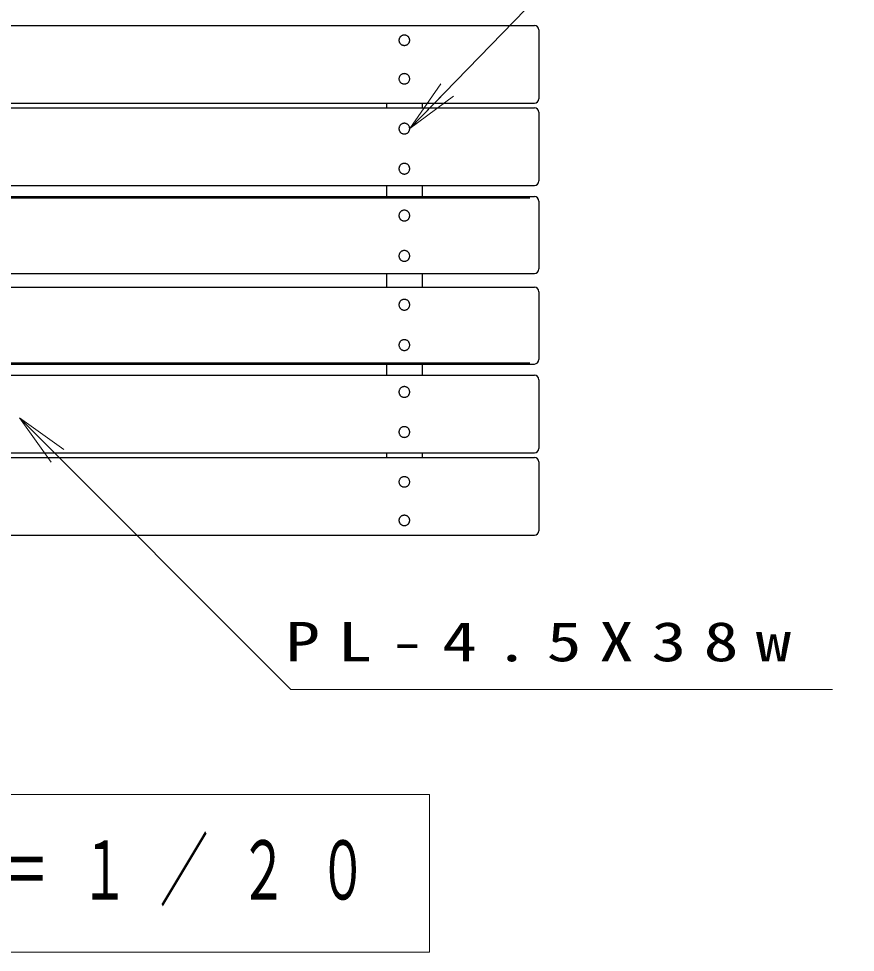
# Model space of a CAD drawing. Units: millimetres on the paper, scale 1:20. Extents: x -365 to 0, y -26 to 257.
# Drawn here: x -258.5 to -211.8, y 168.1 to 220.1 of the extents above; entities that cross this region are included whole.
import ezdxf

# ---------------------------------------------------------------- set-up
doc = ezdxf.new("R2010")
doc.units = ezdxf.units.MM
doc.layers.add('LY_1', color=7, linetype='Continuous', lineweight=25)
doc.styles.add('ＭＳ ゴシック', font='')
doc.styles.get('ＭＳ ゴシック').set_extended_font_data('MS Gothic')

msp = doc.modelspace()

# ---------------------------------------------------------------- linework, layer by layer
at = {"layer": 'LY_1', "color": 4}
for p, q in [((-289.217, 219.774), (-229.717, 219.774)), ((-229.467, 219.524), (-229.467, 215.684)), ((-289.217, 215.434), (-229.717, 215.434)), ((-289.217, 215.182), (-229.717, 215.182)), ((-237.967, 215.434), (-237.967, 215.182)), ((-235.967, 215.434), (-235.967, 215.182)), ((-229.467, 214.932), (-229.467, 211.103)), ((-289.217, 210.853), (-229.717, 210.853)), ((-237.967, 210.853), (-237.967, 210.229)), ((-235.967, 210.853), (-235.967, 210.229)), ((-289.217, 210.229), (-229.717, 210.229)), ((-229.467, 209.979), (-229.467, 206.196)), ((-289.217, 205.946), (-229.717, 205.946)), ((-237.967, 205.946), (-237.967, 205.181)), ((-235.967, 205.946), (-235.967, 205.181)), ((-289.217, 205.181), (-229.717, 205.181)), ((-229.467, 204.931), (-229.467, 201.149)), ((-289.217, 200.899), (-229.717, 200.899)), ((-237.967, 200.899), (-237.967, 200.274)), ((-235.967, 200.899), (-235.967, 200.274)), ((-289.217, 200.274), (-229.717, 200.274)), ((-229.467, 200.024), (-229.467, 196.196)), ((-289.217, 195.946), (-229.717, 195.946)), ((-289.217, 195.693), (-229.717, 195.693)), ((-237.967, 195.946), (-237.967, 195.693)), ((-235.967, 195.946), (-235.967, 195.693)), ((-229.467, 195.443), (-229.467, 191.603)), ((-289.217, 191.353), (-229.717, 191.353))]:
    msp.add_line(p, q, dxfattribs=at)
at = {"layer": 'LY_1', "lineweight": 13}
for p, q in [((-236.667, 214.019), (-234.936, 216.52)), ((-236.667, 214.019), (-234.577, 216.171)), ((-234.219, 215.823), (-236.667, 214.019)), ((-258.432, 197.896), (-256.311, 195.775)), ((-258.432, 197.896), (-255.957, 196.128)), ((-256.664, 195.421), (-258.432, 197.896)), ((-235.559, 176.905), (-283.359, 176.905)), ((-235.559, 168.105), (-235.559, 176.905)), ((-283.359, 168.105), (-235.559, 168.105))]:
    msp.add_line(p, q, dxfattribs=at)
at = {"layer": 'LY_1'}
for p, q in [((-288.967, 210.171), (-229.967, 210.171)), ((-288.967, 200.956), (-229.967, 200.956))]:
    msp.add_line(p, q, dxfattribs=at)
at = {"layer": 'LY_1', "lineweight": 13}
for points in [[(-236.667, 214.019), (-225.688, 225.325), (-177.688, 225.325)], [(-258.432, 197.896), (-243.294, 182.759), (-213.09, 182.759)]]:
    msp.add_lwpolyline(points, dxfattribs=at)
at = {"layer": 'LY_1', "color": 4}
for points in [[(-236.667, 218.945), (-236.669, 218.97), (-236.672, 218.995), (-236.678, 219.019), (-236.685, 219.043), (-236.695, 219.066), (-236.708, 219.088), (-236.722, 219.109), (-236.738, 219.129), (-236.755, 219.148), (-236.775, 219.164), (-236.795, 219.18), (-236.817, 219.193), (-236.841, 219.205), (-236.865, 219.214), (-236.89, 219.222), (-236.915, 219.227), (-236.941, 219.23), (-236.967, 219.231), (-236.994, 219.23), (-237.019, 219.227), (-237.045, 219.222), (-237.07, 219.214), (-237.094, 219.205), (-237.117, 219.193), (-237.139, 219.18), (-237.16, 219.164), (-237.179, 219.148), (-237.197, 219.129), (-237.213, 219.109), (-237.227, 219.088), (-237.239, 219.066), (-237.249, 219.043), (-237.257, 219.019), (-237.263, 218.995), (-237.266, 218.97), (-237.267, 218.945), (-237.266, 218.92), (-237.263, 218.895), (-237.257, 218.871), (-237.249, 218.847), (-237.239, 218.824), (-237.227, 218.802), (-237.213, 218.781), (-237.197, 218.761), (-237.179, 218.743), (-237.16, 218.726), (-237.139, 218.71), (-237.117, 218.697), (-237.094, 218.686), (-237.07, 218.676), (-237.045, 218.668), (-237.019, 218.663), (-236.994, 218.66), (-236.967, 218.659), (-236.941, 218.66), (-236.915, 218.663), (-236.89, 218.668), (-236.865, 218.676), (-236.841, 218.686), (-236.817, 218.697), (-236.795, 218.71), (-236.775, 218.726), (-236.755, 218.743), (-236.738, 218.761), (-236.722, 218.781), (-236.708, 218.802), (-236.695, 218.824), (-236.685, 218.847), (-236.678, 218.871), (-236.672, 218.895), (-236.669, 218.92)], [(-236.667, 216.797), (-236.669, 216.822), (-236.672, 216.847), (-236.678, 216.871), (-236.685, 216.895), (-236.695, 216.918), (-236.708, 216.94), (-236.722, 216.961), (-236.738, 216.981), (-236.755, 217), (-236.775, 217.017), (-236.795, 217.032), (-236.817, 217.045), (-236.841, 217.057), (-236.865, 217.066), (-236.89, 217.074), (-236.915, 217.079), (-236.941, 217.082), (-236.967, 217.084), (-236.994, 217.082), (-237.019, 217.079), (-237.045, 217.074), (-237.07, 217.066), (-237.094, 217.057), (-237.117, 217.045), (-237.139, 217.032), (-237.16, 217.017), (-237.179, 217), (-237.197, 216.981), (-237.213, 216.961), (-237.227, 216.94), (-237.239, 216.918), (-237.249, 216.895), (-237.257, 216.871), (-237.263, 216.847), (-237.266, 216.822), (-237.267, 216.797), (-237.266, 216.772), (-237.263, 216.747), (-237.257, 216.723), (-237.249, 216.699), (-237.239, 216.676), (-237.227, 216.654), (-237.213, 216.633), (-237.197, 216.613), (-237.179, 216.595), (-237.16, 216.578), (-237.139, 216.563), (-237.117, 216.549), (-237.094, 216.538), (-237.07, 216.528), (-237.045, 216.521), (-237.019, 216.515), (-236.994, 216.512), (-236.967, 216.511), (-236.941, 216.512), (-236.915, 216.515), (-236.89, 216.521), (-236.865, 216.528), (-236.841, 216.538), (-236.817, 216.549), (-236.795, 216.563), (-236.775, 216.578), (-236.755, 216.595), (-236.738, 216.613), (-236.722, 216.633), (-236.708, 216.654), (-236.695, 216.676), (-236.685, 216.699), (-236.678, 216.723), (-236.672, 216.747), (-236.669, 216.772)], [(-236.667, 214.019), (-236.669, 214.045), (-236.672, 214.071), (-236.678, 214.096), (-236.685, 214.121), (-236.695, 214.145), (-236.708, 214.168), (-236.722, 214.19), (-236.738, 214.21), (-236.755, 214.229), (-236.775, 214.247), (-236.795, 214.263), (-236.817, 214.277), (-236.841, 214.289), (-236.865, 214.299), (-236.89, 214.307), (-236.915, 214.312), (-236.941, 214.316), (-236.967, 214.317), (-236.994, 214.316), (-237.019, 214.312), (-237.045, 214.307), (-237.07, 214.299), (-237.094, 214.289), (-237.117, 214.277), (-237.139, 214.263), (-237.16, 214.247), (-237.179, 214.229), (-237.197, 214.21), (-237.213, 214.19), (-237.227, 214.168), (-237.239, 214.145), (-237.249, 214.121), (-237.257, 214.096), (-237.263, 214.071), (-237.266, 214.045), (-237.267, 214.019), (-237.266, 213.993), (-237.263, 213.967), (-237.257, 213.942), (-237.249, 213.917), (-237.239, 213.893), (-237.227, 213.87), (-237.213, 213.848), (-237.197, 213.828), (-237.179, 213.809), (-237.16, 213.791), (-237.139, 213.775), (-237.117, 213.761), (-237.094, 213.749), (-237.07, 213.739), (-237.045, 213.732), (-237.019, 213.726), (-236.994, 213.723), (-236.967, 213.721), (-236.941, 213.723), (-236.915, 213.726), (-236.89, 213.732), (-236.865, 213.739), (-236.841, 213.749), (-236.817, 213.761), (-236.795, 213.775), (-236.775, 213.791), (-236.755, 213.809), (-236.738, 213.828), (-236.722, 213.848), (-236.708, 213.87), (-236.695, 213.893), (-236.685, 213.917), (-236.678, 213.942), (-236.672, 213.967), (-236.669, 213.993)], [(-236.667, 211.787), (-236.669, 211.813), (-236.672, 211.838), (-236.678, 211.864), (-236.685, 211.889), (-236.695, 211.913), (-236.708, 211.936), (-236.722, 211.957), (-236.738, 211.978), (-236.755, 211.997), (-236.775, 212.015), (-236.795, 212.031), (-236.817, 212.045), (-236.841, 212.057), (-236.865, 212.066), (-236.89, 212.074), (-236.915, 212.08), (-236.941, 212.083), (-236.967, 212.084), (-236.994, 212.083), (-237.019, 212.08), (-237.045, 212.074), (-237.07, 212.066), (-237.094, 212.057), (-237.117, 212.045), (-237.139, 212.031), (-237.16, 212.015), (-237.179, 211.997), (-237.197, 211.978), (-237.213, 211.957), (-237.227, 211.936), (-237.239, 211.913), (-237.249, 211.889), (-237.257, 211.864), (-237.263, 211.838), (-237.266, 211.813), (-237.267, 211.787), (-237.266, 211.761), (-237.263, 211.735), (-237.257, 211.71), (-237.249, 211.685), (-237.239, 211.661), (-237.227, 211.638), (-237.213, 211.616), (-237.197, 211.595), (-237.179, 211.576), (-237.16, 211.559), (-237.139, 211.543), (-237.117, 211.529), (-237.094, 211.517), (-237.07, 211.507), (-237.045, 211.499), (-237.019, 211.494), (-236.994, 211.49), (-236.967, 211.489), (-236.941, 211.49), (-236.915, 211.494), (-236.89, 211.499), (-236.865, 211.507), (-236.841, 211.517), (-236.817, 211.529), (-236.795, 211.543), (-236.775, 211.559), (-236.755, 211.576), (-236.738, 211.595), (-236.722, 211.616), (-236.708, 211.638), (-236.695, 211.661), (-236.685, 211.685), (-236.678, 211.71), (-236.672, 211.735), (-236.669, 211.761)], [(-236.667, 209.172), (-236.669, 209.198), (-236.672, 209.224), (-236.678, 209.25), (-236.685, 209.275), (-236.695, 209.299), (-236.708, 209.322), (-236.722, 209.344), (-236.738, 209.365), (-236.755, 209.384), (-236.775, 209.402), (-236.795, 209.418), (-236.817, 209.432), (-236.841, 209.444), (-236.865, 209.454), (-236.89, 209.462), (-236.915, 209.467), (-236.941, 209.471), (-236.967, 209.472), (-236.994, 209.471), (-237.019, 209.467), (-237.045, 209.462), (-237.07, 209.454), (-237.094, 209.444), (-237.117, 209.432), (-237.139, 209.418), (-237.16, 209.402), (-237.179, 209.384), (-237.197, 209.365), (-237.213, 209.344), (-237.227, 209.322), (-237.239, 209.299), (-237.249, 209.275), (-237.257, 209.25), (-237.263, 209.224), (-237.266, 209.198), (-237.267, 209.172), (-237.266, 209.146), (-237.263, 209.12), (-237.257, 209.095), (-237.249, 209.07), (-237.239, 209.046), (-237.227, 209.022), (-237.213, 209), (-237.197, 208.98), (-237.179, 208.96), (-237.16, 208.943), (-237.139, 208.927), (-237.117, 208.913), (-237.094, 208.901), (-237.07, 208.891), (-237.045, 208.883), (-237.019, 208.877), (-236.994, 208.874), (-236.967, 208.873), (-236.941, 208.874), (-236.915, 208.877), (-236.89, 208.883), (-236.865, 208.891), (-236.841, 208.901), (-236.817, 208.913), (-236.795, 208.927), (-236.775, 208.943), (-236.755, 208.96), (-236.738, 208.98), (-236.722, 209), (-236.708, 209.022), (-236.695, 209.046), (-236.685, 209.07), (-236.678, 209.095), (-236.672, 209.12), (-236.669, 209.146)], [(-236.667, 206.924), (-236.669, 206.95), (-236.672, 206.976), (-236.678, 207.002), (-236.685, 207.027), (-236.695, 207.051), (-236.708, 207.074), (-236.722, 207.096), (-236.738, 207.117), (-236.755, 207.136), (-236.775, 207.154), (-236.795, 207.17), (-236.817, 207.184), (-236.841, 207.196), (-236.865, 207.206), (-236.89, 207.214), (-236.915, 207.22), (-236.941, 207.223), (-236.967, 207.224), (-236.994, 207.223), (-237.019, 207.22), (-237.045, 207.214), (-237.07, 207.206), (-237.094, 207.196), (-237.117, 207.184), (-237.139, 207.17), (-237.16, 207.154), (-237.179, 207.136), (-237.197, 207.117), (-237.213, 207.096), (-237.227, 207.074), (-237.239, 207.051), (-237.249, 207.027), (-237.257, 207.002), (-237.263, 206.976), (-237.266, 206.95), (-237.267, 206.924), (-237.266, 206.898), (-237.263, 206.872), (-237.257, 206.847), (-237.249, 206.822), (-237.239, 206.798), (-237.227, 206.774), (-237.213, 206.752), (-237.197, 206.732), (-237.179, 206.712), (-237.16, 206.695), (-237.139, 206.679), (-237.117, 206.665), (-237.094, 206.653), (-237.07, 206.643), (-237.045, 206.635), (-237.019, 206.629), (-236.994, 206.626), (-236.967, 206.625), (-236.941, 206.626), (-236.915, 206.629), (-236.89, 206.635), (-236.865, 206.643), (-236.841, 206.653), (-236.817, 206.665), (-236.795, 206.679), (-236.775, 206.695), (-236.755, 206.712), (-236.738, 206.732), (-236.722, 206.752), (-236.708, 206.774), (-236.695, 206.798), (-236.685, 206.822), (-236.678, 206.847), (-236.672, 206.872), (-236.669, 206.898)], [(-236.667, 204.203), (-236.669, 204.229), (-236.672, 204.255), (-236.678, 204.281), (-236.685, 204.306), (-236.695, 204.33), (-236.708, 204.353), (-236.722, 204.375), (-236.738, 204.396), (-236.755, 204.415), (-236.775, 204.433), (-236.795, 204.449), (-236.817, 204.463), (-236.841, 204.475), (-236.865, 204.485), (-236.89, 204.493), (-236.915, 204.498), (-236.941, 204.502), (-236.967, 204.503), (-236.994, 204.502), (-237.019, 204.498), (-237.045, 204.493), (-237.07, 204.485), (-237.094, 204.475), (-237.117, 204.463), (-237.139, 204.449), (-237.16, 204.433), (-237.179, 204.415), (-237.197, 204.396), (-237.213, 204.375), (-237.227, 204.353), (-237.239, 204.33), (-237.249, 204.306), (-237.257, 204.281), (-237.263, 204.255), (-237.266, 204.229), (-237.267, 204.203), (-237.266, 204.177), (-237.263, 204.151), (-237.257, 204.126), (-237.249, 204.101), (-237.239, 204.076), (-237.227, 204.053), (-237.213, 204.031), (-237.197, 204.01), (-237.179, 203.991), (-237.16, 203.974), (-237.139, 203.958), (-237.117, 203.944), (-237.094, 203.932), (-237.07, 203.922), (-237.045, 203.914), (-237.019, 203.908), (-236.994, 203.905), (-236.967, 203.903), (-236.941, 203.905), (-236.915, 203.908), (-236.89, 203.914), (-236.865, 203.922), (-236.841, 203.932), (-236.817, 203.944), (-236.795, 203.958), (-236.775, 203.974), (-236.755, 203.991), (-236.738, 204.01), (-236.722, 204.031), (-236.708, 204.053), (-236.695, 204.076), (-236.685, 204.101), (-236.678, 204.126), (-236.672, 204.151), (-236.669, 204.177)], [(-236.667, 201.955), (-236.669, 201.981), (-236.672, 202.007), (-236.678, 202.033), (-236.685, 202.058), (-236.695, 202.082), (-236.708, 202.105), (-236.722, 202.127), (-236.738, 202.148), (-236.755, 202.167), (-236.775, 202.185), (-236.795, 202.201), (-236.817, 202.215), (-236.841, 202.227), (-236.865, 202.237), (-236.89, 202.245), (-236.915, 202.25), (-236.941, 202.254), (-236.967, 202.255), (-236.994, 202.254), (-237.019, 202.25), (-237.045, 202.245), (-237.07, 202.237), (-237.094, 202.227), (-237.117, 202.215), (-237.139, 202.201), (-237.16, 202.185), (-237.179, 202.167), (-237.197, 202.148), (-237.213, 202.127), (-237.227, 202.105), (-237.239, 202.082), (-237.249, 202.058), (-237.257, 202.033), (-237.263, 202.007), (-237.266, 201.981), (-237.267, 201.955), (-237.266, 201.929), (-237.263, 201.903), (-237.257, 201.878), (-237.249, 201.853), (-237.239, 201.829), (-237.227, 201.805), (-237.213, 201.783), (-237.197, 201.763), (-237.179, 201.743), (-237.16, 201.726), (-237.139, 201.71), (-237.117, 201.696), (-237.094, 201.684), (-237.07, 201.674), (-237.045, 201.666), (-237.019, 201.66), (-236.994, 201.657), (-236.967, 201.655), (-236.941, 201.657), (-236.915, 201.66), (-236.89, 201.666), (-236.865, 201.674), (-236.841, 201.684), (-236.817, 201.696), (-236.795, 201.71), (-236.775, 201.726), (-236.755, 201.743), (-236.738, 201.763), (-236.722, 201.783), (-236.708, 201.805), (-236.695, 201.829), (-236.685, 201.853), (-236.678, 201.878), (-236.672, 201.903), (-236.669, 201.929)], [(-236.667, 199.341), (-236.669, 199.367), (-236.672, 199.392), (-236.678, 199.418), (-236.685, 199.443), (-236.695, 199.467), (-236.708, 199.49), (-236.722, 199.511), (-236.738, 199.532), (-236.755, 199.551), (-236.775, 199.569), (-236.795, 199.585), (-236.817, 199.598), (-236.841, 199.61), (-236.865, 199.62), (-236.89, 199.628), (-236.915, 199.634), (-236.941, 199.637), (-236.967, 199.638), (-236.994, 199.637), (-237.019, 199.634), (-237.045, 199.628), (-237.07, 199.62), (-237.094, 199.61), (-237.117, 199.598), (-237.139, 199.585), (-237.16, 199.569), (-237.179, 199.551), (-237.197, 199.532), (-237.213, 199.511), (-237.227, 199.49), (-237.239, 199.467), (-237.249, 199.443), (-237.257, 199.418), (-237.263, 199.392), (-237.266, 199.367), (-237.267, 199.341), (-237.266, 199.315), (-237.263, 199.289), (-237.257, 199.264), (-237.249, 199.239), (-237.239, 199.215), (-237.227, 199.192), (-237.213, 199.17), (-237.197, 199.149), (-237.179, 199.13), (-237.16, 199.113), (-237.139, 199.097), (-237.117, 199.083), (-237.094, 199.071), (-237.07, 199.061), (-237.045, 199.053), (-237.019, 199.048), (-236.994, 199.044), (-236.967, 199.043), (-236.941, 199.044), (-236.915, 199.048), (-236.89, 199.053), (-236.865, 199.061), (-236.841, 199.071), (-236.817, 199.083), (-236.795, 199.097), (-236.775, 199.113), (-236.755, 199.13), (-236.738, 199.149), (-236.722, 199.17), (-236.708, 199.192), (-236.695, 199.215), (-236.685, 199.239), (-236.678, 199.264), (-236.672, 199.289), (-236.669, 199.315)], [(-236.667, 197.109), (-236.669, 197.134), (-236.672, 197.16), (-236.678, 197.186), (-236.685, 197.21), (-236.695, 197.234), (-236.708, 197.257), (-236.722, 197.279), (-236.738, 197.3), (-236.755, 197.319), (-236.775, 197.337), (-236.795, 197.352), (-236.817, 197.366), (-236.841, 197.378), (-236.865, 197.388), (-236.89, 197.396), (-236.915, 197.402), (-236.941, 197.405), (-236.967, 197.406), (-236.994, 197.405), (-237.019, 197.402), (-237.045, 197.396), (-237.07, 197.388), (-237.094, 197.378), (-237.117, 197.366), (-237.139, 197.352), (-237.16, 197.337), (-237.179, 197.319), (-237.197, 197.3), (-237.213, 197.279), (-237.227, 197.257), (-237.239, 197.234), (-237.249, 197.21), (-237.257, 197.186), (-237.263, 197.16), (-237.266, 197.134), (-237.267, 197.109), (-237.266, 197.083), (-237.263, 197.057), (-237.257, 197.031), (-237.249, 197.007), (-237.239, 196.983), (-237.227, 196.96), (-237.213, 196.938), (-237.197, 196.917), (-237.179, 196.898), (-237.16, 196.881), (-237.139, 196.865), (-237.117, 196.851), (-237.094, 196.839), (-237.07, 196.829), (-237.045, 196.821), (-237.019, 196.815), (-236.994, 196.812), (-236.967, 196.811), (-236.941, 196.812), (-236.915, 196.815), (-236.89, 196.821), (-236.865, 196.829), (-236.841, 196.839), (-236.817, 196.851), (-236.795, 196.865), (-236.775, 196.881), (-236.755, 196.898), (-236.738, 196.917), (-236.722, 196.938), (-236.708, 196.96), (-236.695, 196.983), (-236.685, 197.007), (-236.678, 197.031), (-236.672, 197.057), (-236.669, 197.083)], [(-236.667, 194.33), (-236.669, 194.355), (-236.672, 194.38), (-236.678, 194.404), (-236.685, 194.428), (-236.695, 194.451), (-236.708, 194.473), (-236.722, 194.495), (-236.738, 194.514), (-236.755, 194.533), (-236.775, 194.55), (-236.795, 194.565), (-236.817, 194.578), (-236.841, 194.59), (-236.865, 194.599), (-236.89, 194.607), (-236.915, 194.612), (-236.941, 194.616), (-236.967, 194.617), (-236.994, 194.616), (-237.019, 194.612), (-237.045, 194.607), (-237.07, 194.599), (-237.094, 194.59), (-237.117, 194.578), (-237.139, 194.565), (-237.16, 194.55), (-237.179, 194.533), (-237.197, 194.514), (-237.213, 194.495), (-237.227, 194.473), (-237.239, 194.451), (-237.249, 194.428), (-237.257, 194.404), (-237.263, 194.38), (-237.266, 194.355), (-237.267, 194.33), (-237.266, 194.305), (-237.263, 194.281), (-237.257, 194.256), (-237.249, 194.232), (-237.239, 194.209), (-237.227, 194.187), (-237.213, 194.166), (-237.197, 194.146), (-237.179, 194.128), (-237.16, 194.111), (-237.139, 194.096), (-237.117, 194.082), (-237.094, 194.071), (-237.07, 194.061), (-237.045, 194.054), (-237.019, 194.048), (-236.994, 194.045), (-236.967, 194.044), (-236.941, 194.045), (-236.915, 194.048), (-236.89, 194.054), (-236.865, 194.061), (-236.841, 194.071), (-236.817, 194.082), (-236.795, 194.096), (-236.775, 194.111), (-236.755, 194.128), (-236.738, 194.146), (-236.722, 194.166), (-236.708, 194.187), (-236.695, 194.209), (-236.685, 194.232), (-236.678, 194.256), (-236.672, 194.281), (-236.669, 194.305)], [(-236.667, 192.182), (-236.669, 192.207), (-236.672, 192.232), (-236.678, 192.256), (-236.685, 192.28), (-236.695, 192.303), (-236.708, 192.326), (-236.722, 192.347), (-236.738, 192.366), (-236.755, 192.385), (-236.775, 192.402), (-236.795, 192.417), (-236.817, 192.43), (-236.841, 192.442), (-236.865, 192.451), (-236.89, 192.459), (-236.915, 192.464), (-236.941, 192.468), (-236.967, 192.469), (-236.994, 192.468), (-237.019, 192.464), (-237.045, 192.459), (-237.07, 192.451), (-237.094, 192.442), (-237.117, 192.43), (-237.139, 192.417), (-237.16, 192.402), (-237.179, 192.385), (-237.197, 192.366), (-237.213, 192.347), (-237.227, 192.326), (-237.239, 192.303), (-237.249, 192.28), (-237.257, 192.256), (-237.263, 192.232), (-237.266, 192.207), (-237.267, 192.182), (-237.266, 192.157), (-237.263, 192.133), (-237.257, 192.108), (-237.249, 192.084), (-237.239, 192.061), (-237.227, 192.039), (-237.213, 192.018), (-237.197, 191.998), (-237.179, 191.98), (-237.16, 191.963), (-237.139, 191.948), (-237.117, 191.934), (-237.094, 191.923), (-237.07, 191.913), (-237.045, 191.906), (-237.019, 191.9), (-236.994, 191.897), (-236.967, 191.896), (-236.941, 191.897), (-236.915, 191.9), (-236.89, 191.906), (-236.865, 191.913), (-236.841, 191.923), (-236.817, 191.934), (-236.795, 191.948), (-236.775, 191.963), (-236.755, 191.98), (-236.738, 191.998), (-236.722, 192.018), (-236.708, 192.039), (-236.695, 192.061), (-236.685, 192.084), (-236.678, 192.108), (-236.672, 192.133), (-236.669, 192.157)]]:
    msp.add_lwpolyline(points, close=True, dxfattribs=at)
for centre, start, end in [((-229.717, 219.524), 0, 90), ((-229.717, 215.684), 270, 0), ((-229.717, 214.932), 0, 90), ((-229.717, 211.103), 270, 0), ((-229.717, 209.979), 0, 90), ((-229.717, 206.196), 270, 0), ((-229.717, 204.931), 0, 90), ((-229.717, 201.149), 270, 0), ((-229.717, 200.024), 0, 90), ((-229.717, 196.196), 270, 0), ((-229.717, 195.443), 0, 90), ((-229.717, 191.603), 270, 0)]:
    msp.add_arc(centre, 0.25, start, end, dxfattribs=at)

# ---------------------------------------------------------------- texts
at = {"layer": 'LY_1', "style": 'ＭＳ ゴシック'}
for s, insert, char_height, attachment_point in [('\\T1.5;\\W1.3;PL-4.5X38w', (-243.614, 185.409), 2.199, 4), ('\\T1.64;\\W0.6;平面図\u3000Ｓ＝１／２０', (-259.459, 172.505), 3.299, 5)]:
    msp.add_mtext(s, dxfattribs=dict(at, insert=insert, char_height=char_height, attachment_point=attachment_point))

doc.saveas('drawing.dxf')
